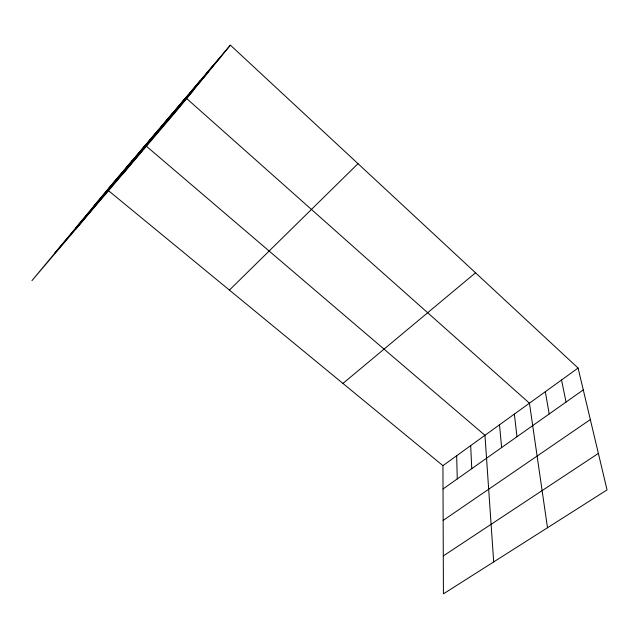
<?xml version="1.0" encoding="UTF-8"?>
<svg xmlns="http://www.w3.org/2000/svg" width="639" height="639" viewBox="0 0 639 639"><rect width="100%" height="100%" fill="white"/><g stroke="black" fill="none" stroke-linecap="round" stroke-linejoin="round"><path stroke-width="0.96" d="M230.383 45.145L176.356 111.098L31.95 280.625L107.4 189.767L230.383 45.145L578.079 368.048L607.05 489.905L443.426 593.855L442.939 465.655L107.4 189.767M205.183 75.186L215.127 63.077M123.063 173.656L185.701 97.687L529.443 403.177L547.503 527.734M189.775 93.31L200.239 80.586M146.579 144.087L158.432 129.749M160.493 127.728L171.915 113.902M106.721 190.949L119.749 175.246M119.701 175.685L132.361 160.413M75.642 229.329L145.253 145.253L484.961 435.303L493.691 561.921M94.021 205.878L220.99 56.607M75.737 227.899L208.034 72.431M54.754 253.164L192.97 90.818M229.409 290.082L358 163.664M342.935 383.432L475.52 272.805M442.939 465.655L578.079 368.048M443.027 488.971L583.271 389.894M443.146 520.426L590.332 419.583M443.282 555.93L598.376 453.41M561.537 379.997L566.058 402.059M545.323 391.707L549.197 413.968M514.331 414.088L517.007 436.709M499.506 424.799L501.623 447.58M470.687 445.607L471.758 468.675M456.685 455.727L457.252 478.923"/></g></svg>
